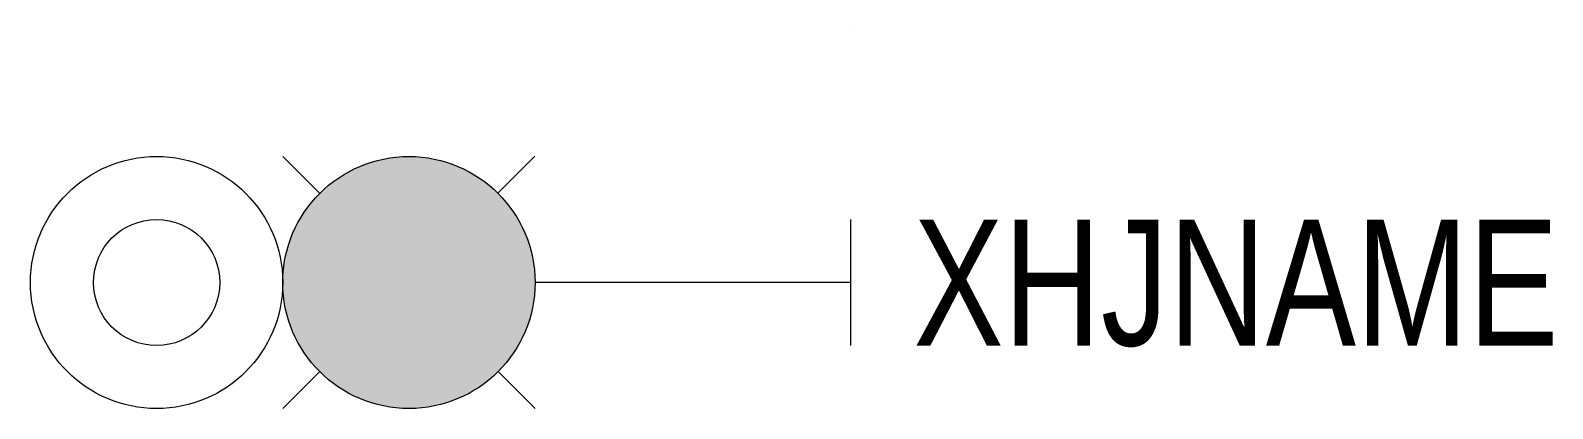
# Model space of a CAD drawing. Header units: inches. Extents: x -13 to 11.1, y -6 to 0.
import ezdxf

# ---------------------------------------------------------------- set-up
doc = ezdxf.new("R2010")
doc.units = ezdxf.units.IN
doc.header["$MEASUREMENT"] = 0

msp = doc.modelspace()

# ---------------------------------------------------------------- hatches: boundary and pattern name
h = msp.add_hatch(color=1)
edge = h.paths.add_edge_path()
edge.add_arc((-7, -4), 2, 0, 360)

# ---------------------------------------------------------------- linework, layer by layer
for p, q in [((0, -0.001), (0, 0.001)), ((0, -3), (0, -5)), ((0, -4), (-5, -4))]:
    msp.add_line(p, q)
at = {"color": 1, "linetype": 'ByBlock', "ltscale": 3}
for p, q in [((-8.414, -2.586), (-9, -2)), ((-5.005, -1.995), (-5.591, -2.581)), ((-8.414, -5.414), (-9, -6)), ((-5, -6), (-5.586, -5.414))]:
    msp.add_line(p, q, dxfattribs=at)
for radius in [2, 1]:
    msp.add_circle((-11, -4), radius)
at = {"color": 1}
msp.add_circle((-7, -4), 2, dxfattribs=at)

# ---------------------------------------------------------------- texts
at = {"width": 0.8}
msp.add_attdef('XHJNAME', (1, -5), 'D1', height=2, dxfattribs=at)

doc.saveas('drawing.dxf')
